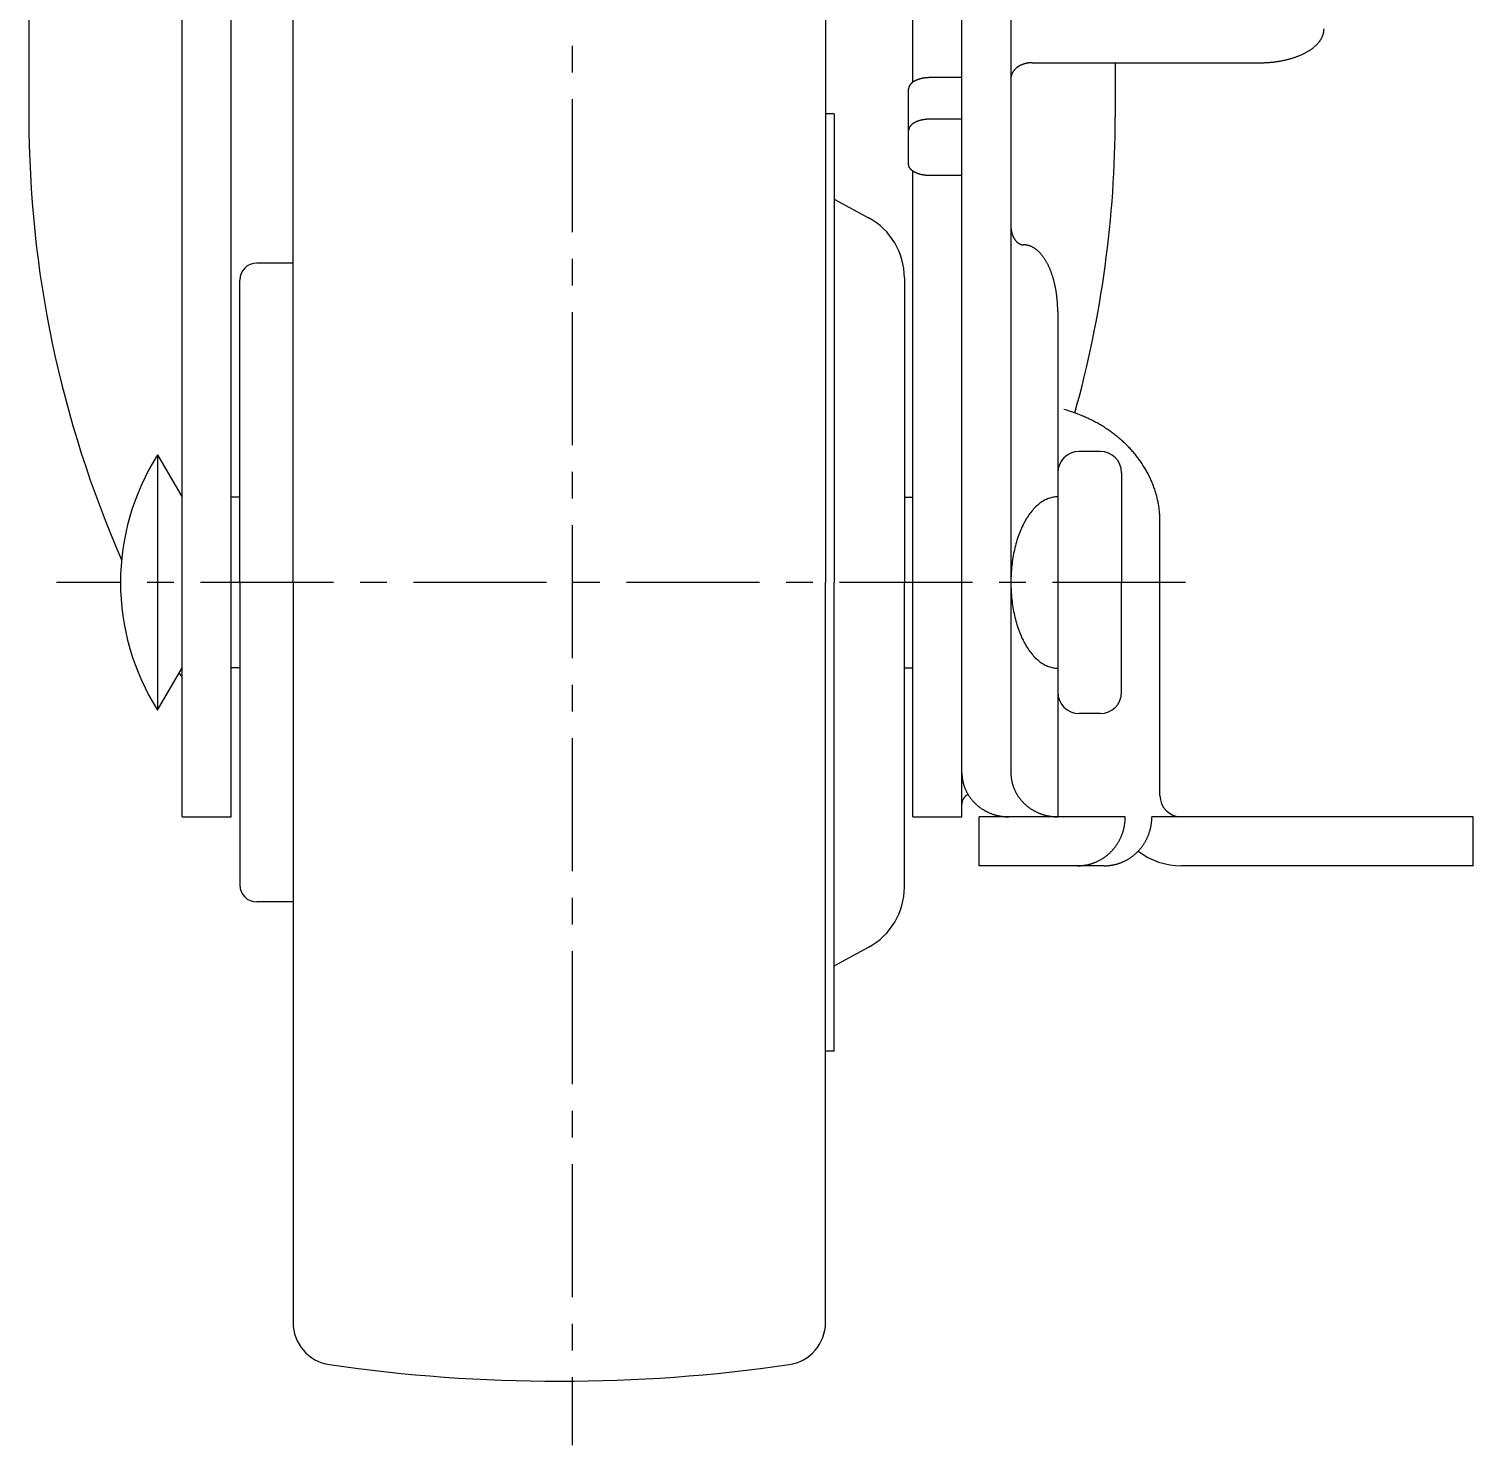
# Model space of a CAD drawing. Extents: x 1 to 224, y -18 to 261.
# Drawn here: x 30.4 to 98.2, y 37.2 to 103.7 of the extents above; entities that cross this region are included whole.
import ezdxf

# ---------------------------------------------------------------- set-up
doc = ezdxf.new("R2010")
doc.units = 0
doc.header["$LTSCALE"] = 5
doc.linetypes.add('CENTER', pattern=[2, 1.25, -0.25, 0.25, -0.25])
doc.layers.get('0').update_dxf_attribs({"linetype": 'CONTINUOUS'})
doc.layers.add('CENTER', color=1, linetype='CENTER')

msp = doc.modelspace()

# ---------------------------------------------------------------- linework, layer by layer
at = {"color": 7, "linetype": 'CONTINUOUS'}
for p, q in [((30.353216, 122.871742), (30.353216, 99.572241)), ((37.553216, 66.731742), (37.553216, 115.7406)), ((39.853216, 66.731742), (39.853216, 115.749352)), ((71.853216, 101.223267), (71.853216, 115.749352)), ((74.153216, 66.731742), (74.153216, 115.7406)), ((42.753216, 77.731742), (42.753216, 112.472658)), ((67.753216, 112.472658), (67.753216, 77.731742)), ((76.453216, 110.921615), (76.453216, 68.802588)), ((77.453216, 102.134321), (88.153216, 102.134321)), ((81.353216, 102.134321), (81.353216, 99.572241)), ((74.153216, 101.435235), (72.653216, 101.435235)), ((71.653216, 97.365047), (71.653216, 100.905316)), ((68.153216, 99.731742), (67.753216, 99.731742)), ((68.153216, 99.731742), (68.153216, 77.731742)), ((74.153216, 99.484724), (72.653216, 99.484724)), ((71.853216, 66.731742), (71.853216, 97.047096)), ((74.153216, 96.835128), (72.653216, 96.835128)), ((68.153216, 95.731742), (69.775502, 94.854361)), ((42.753216, 92.731742), (41.053216, 92.731742)), ((40.253216, 77.731742), (40.253216, 91.931742)), ((71.453216, 92.039641), (71.453216, 77.731742)), ((78.653216, 90.461742), (78.653216, 66.731742)), ((36.398516, 83.731742), (36.398516, 71.731742)), ((36.398516, 83.731742), (37.553216, 81.731742)), ((80.653216, 83.881742), (79.653216, 83.881742)), ((81.653216, 82.881742), (81.653216, 77.731742)), ((40.253216, 81.731742), (39.853216, 81.731742)), ((71.453216, 81.731742), (71.853216, 81.731742)), ((83.453216, 67.731742), (83.453216, 80.595383)), ((40.253216, 77.731742), (40.253216, 63.531742)), ((42.753216, 77.731742), (42.753216, 42.990826)), ((67.753216, 42.990826), (67.753216, 77.731742)), ((68.153216, 55.731742), (68.153216, 77.731742)), ((71.453216, 63.423843), (71.453216, 77.731742)), ((81.653216, 72.581742), (81.653216, 77.731742)), ((36.398516, 71.731742), (37.553216, 73.731742)), ((40.253216, 73.731742), (39.853216, 73.731742)), ((71.453216, 73.731742), (71.853216, 73.731742)), ((80.653216, 71.581742), (79.653216, 71.581742)), ((37.553216, 66.731742), (39.853216, 66.731742)), ((71.853216, 66.731742), (74.153216, 66.731742)), ((81.823216, 66.731742), (74.963216, 66.731742)), ((74.963216, 64.431742), (74.963216, 66.731742)), ((98.153216, 66.731742), (83.073216, 66.731742)), ((98.153216, 64.431742), (98.153216, 66.731742)), ((80.833216, 64.431742), (74.963216, 64.431742)), ((98.153216, 64.431742), (84.453216, 64.431742)), ((42.753216, 62.731742), (41.053216, 62.731742)), ((68.153216, 59.731742), (69.775502, 60.609123)), ((68.153216, 55.731742), (67.753216, 55.731742))]:
    msp.add_line(p, q, dxfattribs=at)
for points in [[(88.1532, 102.134, 0), (88.19, 102.134, 0), (88.2268, 102.135, 0), (88.2636, 102.135, 0), (88.3004, 102.136, 0), (88.3372, 102.137, 0), (88.3739, 102.139, 0), (88.4106, 102.14, 0), (88.4473, 102.142, 0), (88.4839, 102.144, 0), (88.5204, 102.146, 0), (88.557, 102.149, 0), (88.5934, 102.152, 0), (88.6298, 102.155, 0), (88.6661, 102.158, 0), (88.7023, 102.161, 0), (88.7385, 102.165, 0), (88.7746, 102.169, 0), (88.8105, 102.173, 0), (88.8464, 102.177, 0), (88.8822, 102.182, 0), (88.9178, 102.187, 0), (88.9534, 102.192, 0), (88.9888, 102.197, 0), (89.0241, 102.203, 0), (89.0592, 102.209, 0), (89.0943, 102.215, 0), (89.1291, 102.221, 0), (89.1639, 102.227, 0), (89.1985, 102.234, 0), (89.2329, 102.241, 0), (89.2672, 102.248, 0), (89.3013, 102.255, 0), (89.3352, 102.263, 0), (89.3689, 102.271, 0), (89.4025, 102.279, 0), (89.4359, 102.287, 0), (89.4691, 102.295, 0), (89.502, 102.304, 0), (89.5348, 102.313, 0), (89.5674, 102.322, 0), (89.5998, 102.331, 0), (89.6319, 102.341, 0), (89.6638, 102.351, 0), (89.6955, 102.36, 0), (89.727, 102.371, 0), (89.7582, 102.381, 0), (89.7892, 102.392, 0), (89.8199, 102.402, 0), (89.8504, 102.413, 0), (89.8806, 102.424, 0), (89.9106, 102.436, 0), (89.9403, 102.447, 0), (89.9697, 102.459, 0), (89.9989, 102.471, 0), (90.0278, 102.483, 0), (90.0564, 102.495, 0), (90.0847, 102.508, 0), (90.1127, 102.52, 0), (90.1405, 102.533, 0), (90.1679, 102.546, 0), (90.195, 102.559, 0), (90.2218, 102.573, 0), (90.2483, 102.586, 0), (90.2745, 102.6, 0), (90.3004, 102.614, 0), (90.326, 102.628, 0), (90.3512, 102.642, 0), (90.3761, 102.656, 0), (90.4006, 102.671, 0), (90.4248, 102.686, 0), (90.4487, 102.701, 0), (90.4722, 102.716, 0), (90.4954, 102.731, 0), (90.5183, 102.746, 0), (90.5407, 102.761, 0), (90.5628, 102.777, 0), (90.5846, 102.793, 0), (90.606, 102.809, 0), (90.627, 102.825, 0), (90.6476, 102.841, 0), (90.6679, 102.857, 0), (90.6878, 102.874, 0), (90.7073, 102.89, 0), (90.7264, 102.907, 0), (90.7451, 102.924, 0), (90.7635, 102.94, 0), (90.7814, 102.958, 0), (90.799, 102.975, 0), (90.8161, 102.992, 0), (90.8329, 103.009, 0), (90.8492, 103.027, 0), (90.8652, 103.044, 0), (90.8807, 103.062, 0), (90.8958, 103.08, 0), (90.9106, 103.098, 0), (90.9249, 103.116, 0), (90.9387, 103.134, 0), (90.9522, 103.152, 0), (90.9652, 103.17, 0), (90.9778, 103.189, 0), (90.99, 103.207, 0), (91.0018, 103.225, 0), (91.0131, 103.244, 0), (91.024, 103.263, 0), (91.0345, 103.281, 0), (91.0445, 103.3, 0), (91.0541, 103.319, 0), (91.0633, 103.338, 0), (91.072, 103.357, 0), (91.0803, 103.376, 0), (91.0882, 103.395, 0), (91.0956, 103.414, 0), (91.1025, 103.433, 0), (91.109, 103.452, 0), (91.1151, 103.472, 0), (91.1207, 103.491, 0), (91.1259, 103.51, 0), (91.1307, 103.529, 0), (91.1349, 103.549, 0), (91.1388, 103.568, 0), (91.1422, 103.588, 0), (91.1451, 103.607, 0), (91.1476, 103.627, 0), (91.1496, 103.646, 0), (91.1512, 103.666, 0), (91.1523, 103.685, 0), (91.153, 103.705, 0), (91.1532, 103.724, 0)], [(77.4532, 102.134, 0), (77.4409, 102.134, 0), (77.4287, 102.134, 0), (77.4164, 102.134, 0), (77.4041, 102.133, 0), (77.3919, 102.133, 0), (77.3797, 102.132, 0), (77.3674, 102.132, 0), (77.3552, 102.131, 0), (77.343, 102.13, 0), (77.3308, 102.129, 0), (77.3186, 102.127, 0), (77.3065, 102.126, 0), (77.2944, 102.125, 0), (77.2823, 102.123, 0), (77.2702, 102.122, 0), (77.2581, 102.12, 0), (77.2461, 102.118, 0), (77.2341, 102.116, 0), (77.2222, 102.114, 0), (77.2102, 102.112, 0), (77.1984, 102.11, 0), (77.1865, 102.107, 0), (77.1747, 102.105, 0), (77.1629, 102.102, 0), (77.1512, 102.099, 0), (77.1395, 102.096, 0), (77.1279, 102.093, 0), (77.1163, 102.09, 0), (77.1048, 102.087, 0), (77.0933, 102.084, 0), (77.0819, 102.081, 0), (77.0705, 102.077, 0), (77.0592, 102.074, 0), (77.048, 102.07, 0), (77.0368, 102.066, 0), (77.0257, 102.062, 0), (77.0146, 102.058, 0), (77.0036, 102.054, 0), (76.9927, 102.05, 0), (76.9818, 102.046, 0), (76.971, 102.041, 0), (76.9603, 102.037, 0), (76.9497, 102.032, 0), (76.9391, 102.027, 0), (76.9286, 102.023, 0), (76.9182, 102.018, 0), (76.9079, 102.013, 0), (76.8976, 102.008, 0), (76.8875, 102.003, 0), (76.8774, 101.997, 0), (76.8674, 101.992, 0), (76.8575, 101.986, 0), (76.8477, 101.981, 0), (76.838, 101.975, 0), (76.8284, 101.97, 0), (76.8188, 101.964, 0), (76.8094, 101.958, 0), (76.8, 101.952, 0), (76.7908, 101.946, 0), (76.7817, 101.94, 0), (76.7726, 101.933, 0), (76.7637, 101.927, 0), (76.7548, 101.921, 0), (76.7461, 101.914, 0), (76.7375, 101.908, 0), (76.729, 101.901, 0), (76.7206, 101.894, 0), (76.7123, 101.888, 0), (76.7041, 101.881, 0), (76.696, 101.874, 0), (76.688, 101.867, 0), (76.6802, 101.86, 0), (76.6725, 101.852, 0), (76.6649, 101.845, 0), (76.6574, 101.838, 0), (76.65, 101.831, 0), (76.6428, 101.823, 0), (76.6356, 101.816, 0), (76.6286, 101.808, 0), (76.6217, 101.8, 0), (76.615, 101.793, 0), (76.6084, 101.785, 0), (76.6019, 101.777, 0), (76.5955, 101.769, 0), (76.5892, 101.761, 0), (76.5831, 101.753, 0), (76.5771, 101.745, 0), (76.5713, 101.737, 0), (76.5656, 101.729, 0), (76.56, 101.721, 0), (76.5545, 101.713, 0), (76.5492, 101.704, 0), (76.544, 101.696, 0), (76.539, 101.688, 0), (76.5341, 101.679, 0), (76.5293, 101.671, 0), (76.5247, 101.662, 0), (76.5202, 101.653, 0), (76.5159, 101.645, 0), (76.5117, 101.636, 0), (76.5076, 101.627, 0), (76.5037, 101.619, 0), (76.4999, 101.61, 0), (76.4963, 101.601, 0), (76.4928, 101.592, 0), (76.4894, 101.583, 0), (76.4862, 101.575, 0), (76.4832, 101.566, 0), (76.4803, 101.557, 0), (76.4775, 101.548, 0), (76.4749, 101.539, 0), (76.4724, 101.53, 0), (76.4701, 101.521, 0), (76.4679, 101.512, 0), (76.4659, 101.502, 0), (76.464, 101.493, 0), (76.4623, 101.484, 0), (76.4607, 101.475, 0), (76.4593, 101.466, 0), (76.458, 101.457, 0), (76.4569, 101.448, 0), (76.4559, 101.438, 0), (76.4551, 101.429, 0), (76.4544, 101.42, 0), (76.4539, 101.411, 0), (76.4535, 101.402, 0), (76.4533, 101.392, 0), (76.4532, 101.383, 0)], [(72.6532, 101.435, 0), (72.6409, 101.435, 0), (72.6287, 101.435, 0), (72.6164, 101.435, 0), (72.6041, 101.435, 0), (72.5919, 101.434, 0), (72.5797, 101.434, 0), (72.5674, 101.433, 0), (72.5552, 101.433, 0), (72.543, 101.432, 0), (72.5308, 101.431, 0), (72.5186, 101.43, 0), (72.5065, 101.429, 0), (72.4944, 101.429, 0), (72.4823, 101.427, 0), (72.4702, 101.426, 0), (72.4581, 101.425, 0), (72.4461, 101.424, 0), (72.4341, 101.422, 0), (72.4222, 101.421, 0), (72.4102, 101.419, 0), (72.3984, 101.418, 0), (72.3865, 101.416, 0), (72.3747, 101.414, 0), (72.3629, 101.412, 0), (72.3512, 101.41, 0), (72.3395, 101.408, 0), (72.3279, 101.406, 0), (72.3163, 101.404, 0), (72.3048, 101.402, 0), (72.2933, 101.4, 0), (72.2819, 101.397, 0), (72.2705, 101.395, 0), (72.2592, 101.392, 0), (72.248, 101.39, 0), (72.2368, 101.387, 0), (72.2257, 101.384, 0), (72.2146, 101.382, 0), (72.2036, 101.379, 0), (72.1927, 101.376, 0), (72.1818, 101.373, 0), (72.171, 101.37, 0), (72.1603, 101.366, 0), (72.1497, 101.363, 0), (72.1391, 101.36, 0), (72.1286, 101.356, 0), (72.1182, 101.353, 0), (72.1079, 101.35, 0), (72.0976, 101.346, 0), (72.0875, 101.342, 0), (72.0774, 101.339, 0), (72.0674, 101.335, 0), (72.0575, 101.331, 0), (72.0477, 101.327, 0), (72.038, 101.323, 0), (72.0284, 101.319, 0), (72.0188, 101.315, 0), (72.0094, 101.311, 0), (72, 101.307, 0), (71.9908, 101.302, 0), (71.9817, 101.298, 0), (71.9726, 101.294, 0), (71.9637, 101.289, 0), (71.9548, 101.285, 0), (71.9461, 101.28, 0), (71.9375, 101.275, 0), (71.929, 101.271, 0), (71.9206, 101.266, 0), (71.9123, 101.261, 0), (71.9041, 101.256, 0), (71.896, 101.251, 0), (71.888, 101.246, 0), (71.8802, 101.241, 0), (71.8725, 101.236, 0), (71.8649, 101.231, 0), (71.8574, 101.226, 0), (71.85, 101.221, 0), (71.8428, 101.216, 0), (71.8356, 101.21, 0), (71.8286, 101.205, 0), (71.8217, 101.2, 0), (71.815, 101.194, 0), (71.8084, 101.189, 0), (71.8019, 101.183, 0), (71.7955, 101.178, 0), (71.7892, 101.172, 0), (71.7831, 101.167, 0), (71.7771, 101.161, 0), (71.7713, 101.155, 0), (71.7656, 101.149, 0), (71.76, 101.144, 0), (71.7545, 101.138, 0), (71.7492, 101.132, 0), (71.744, 101.126, 0), (71.739, 101.12, 0), (71.7341, 101.114, 0), (71.7293, 101.108, 0), (71.7247, 101.102, 0), (71.7202, 101.096, 0), (71.7159, 101.09, 0), (71.7117, 101.084, 0), (71.7076, 101.078, 0), (71.7037, 101.072, 0), (71.6999, 101.065, 0), (71.6963, 101.059, 0), (71.6928, 101.053, 0), (71.6894, 101.047, 0), (71.6862, 101.04, 0), (71.6832, 101.034, 0), (71.6803, 101.028, 0), (71.6775, 101.021, 0), (71.6749, 101.015, 0), (71.6724, 101.009, 0), (71.6701, 101.002, 0), (71.6679, 100.996, 0), (71.6659, 100.989, 0), (71.664, 100.983, 0), (71.6623, 100.977, 0), (71.6607, 100.97, 0), (71.6593, 100.964, 0), (71.658, 100.957, 0), (71.6569, 100.951, 0), (71.6559, 100.944, 0), (71.6551, 100.938, 0), (71.6544, 100.931, 0), (71.6539, 100.925, 0), (71.6535, 100.918, 0), (71.6533, 100.912, 0), (71.6532, 100.905, 0)], [(72.6532, 99.4847, 0), (72.6409, 99.4847, 0), (72.6287, 99.4846, 0), (72.6164, 99.4844, 0), (72.6041, 99.4841, 0), (72.5919, 99.4837, 0), (72.5797, 99.4833, 0), (72.5674, 99.4828, 0), (72.5552, 99.4822, 0), (72.543, 99.4815, 0), (72.5308, 99.4807, 0), (72.5186, 99.4799, 0), (72.5065, 99.479, 0), (72.4944, 99.478, 0), (72.4823, 99.4769, 0), (72.4702, 99.4758, 0), (72.4581, 99.4745, 0), (72.4461, 99.4732, 0), (72.4341, 99.4718, 0), (72.4222, 99.4704, 0), (72.4102, 99.4688, 0), (72.3984, 99.4672, 0), (72.3865, 99.4655, 0), (72.3747, 99.4638, 0), (72.3629, 99.4619, 0), (72.3512, 99.46, 0), (72.3395, 99.458, 0), (72.3279, 99.4559, 0), (72.3163, 99.4537, 0), (72.3048, 99.4515, 0), (72.2933, 99.4492, 0), (72.2819, 99.4468, 0), (72.2705, 99.4444, 0), (72.2592, 99.4419, 0), (72.248, 99.4393, 0), (72.2368, 99.4366, 0), (72.2257, 99.4338, 0), (72.2146, 99.431, 0), (72.2036, 99.4281, 0), (72.1927, 99.4252, 0), (72.1818, 99.4222, 0), (72.171, 99.4191, 0), (72.1603, 99.4159, 0), (72.1497, 99.4126, 0), (72.1391, 99.4093, 0), (72.1286, 99.406, 0), (72.1182, 99.4025, 0), (72.1079, 99.399, 0), (72.0976, 99.3954, 0), (72.0875, 99.3918, 0), (72.0774, 99.3881, 0), (72.0674, 99.3843, 0), (72.0575, 99.3804, 0), (72.0477, 99.3765, 0), (72.038, 99.3726, 0), (72.0284, 99.3685, 0), (72.0188, 99.3644, 0), (72.0094, 99.3603, 0), (72, 99.3561, 0), (71.9908, 99.3518, 0), (71.9817, 99.3474, 0), (71.9726, 99.3431, 0), (71.9637, 99.3386, 0), (71.9548, 99.3341, 0), (71.9461, 99.3295, 0), (71.9375, 99.3249, 0), (71.929, 99.3202, 0), (71.9206, 99.3155, 0), (71.9123, 99.3107, 0), (71.9041, 99.3058, 0), (71.896, 99.3009, 0), (71.888, 99.296, 0), (71.8802, 99.291, 0), (71.8725, 99.2859, 0), (71.8649, 99.2808, 0), (71.8574, 99.2757, 0), (71.85, 99.2705, 0), (71.8428, 99.2652, 0), (71.8356, 99.2599, 0), (71.8286, 99.2546, 0), (71.8217, 99.2492, 0), (71.815, 99.2438, 0), (71.8084, 99.2383, 0), (71.8019, 99.2328, 0), (71.7955, 99.2272, 0), (71.7892, 99.2216, 0), (71.7831, 99.216, 0), (71.7771, 99.2103, 0), (71.7713, 99.2046, 0), (71.7656, 99.1989, 0), (71.76, 99.1931, 0), (71.7545, 99.1872, 0), (71.7492, 99.1814, 0), (71.744, 99.1755, 0), (71.739, 99.1696, 0), (71.7341, 99.1636, 0), (71.7293, 99.1576, 0), (71.7247, 99.1516, 0), (71.7202, 99.1455, 0), (71.7159, 99.1394, 0), (71.7117, 99.1333, 0), (71.7076, 99.1272, 0), (71.7037, 99.121, 0), (71.6999, 99.1148, 0), (71.6963, 99.1086, 0), (71.6928, 99.1024, 0), (71.6894, 99.0961, 0), (71.6862, 99.0899, 0), (71.6832, 99.0836, 0), (71.6803, 99.0772, 0), (71.6775, 99.0709, 0), (71.6749, 99.0646, 0), (71.6724, 99.0582, 0), (71.6701, 99.0518, 0), (71.6679, 99.0454, 0), (71.6659, 99.039, 0), (71.664, 99.0326, 0), (71.6623, 99.0261, 0), (71.6607, 99.0197, 0), (71.6593, 99.0132, 0), (71.658, 99.0067, 0), (71.6569, 99.0003, 0), (71.6559, 98.9938, 0), (71.6551, 98.9873, 0), (71.6544, 98.9808, 0), (71.6539, 98.9743, 0), (71.6535, 98.9678, 0), (71.6533, 98.9613, 0), (71.6532, 98.9548, 0)], [(72.6532, 96.8351, 0), (72.6409, 96.8352, 0), (72.6287, 96.8353, 0), (72.6164, 96.8355, 0), (72.6041, 96.8358, 0), (72.5919, 96.8361, 0), (72.5797, 96.8366, 0), (72.5674, 96.8371, 0), (72.5552, 96.8377, 0), (72.543, 96.8384, 0), (72.5308, 96.8391, 0), (72.5186, 96.8399, 0), (72.5065, 96.8409, 0), (72.4944, 96.8419, 0), (72.4823, 96.8429, 0), (72.4702, 96.8441, 0), (72.4581, 96.8453, 0), (72.4461, 96.8466, 0), (72.4341, 96.848, 0), (72.4222, 96.8495, 0), (72.4102, 96.851, 0), (72.3984, 96.8526, 0), (72.3865, 96.8543, 0), (72.3747, 96.8561, 0), (72.3629, 96.8579, 0), (72.3512, 96.8599, 0), (72.3395, 96.8619, 0), (72.3279, 96.864, 0), (72.3163, 96.8661, 0), (72.3048, 96.8683, 0), (72.2933, 96.8706, 0), (72.2819, 96.873, 0), (72.2705, 96.8755, 0), (72.2592, 96.878, 0), (72.248, 96.8806, 0), (72.2368, 96.8833, 0), (72.2257, 96.886, 0), (72.2146, 96.8888, 0), (72.2036, 96.8917, 0), (72.1927, 96.8947, 0), (72.1818, 96.8977, 0), (72.171, 96.9008, 0), (72.1603, 96.904, 0), (72.1497, 96.9072, 0), (72.1391, 96.9105, 0), (72.1286, 96.9139, 0), (72.1182, 96.9173, 0), (72.1079, 96.9209, 0), (72.0976, 96.9244, 0), (72.0875, 96.9281, 0), (72.0774, 96.9318, 0), (72.0674, 96.9356, 0), (72.0575, 96.9394, 0), (72.0477, 96.9433, 0), (72.038, 96.9473, 0), (72.0284, 96.9513, 0), (72.0188, 96.9554, 0), (72.0094, 96.9596, 0), (72, 96.9638, 0), (71.9908, 96.9681, 0), (71.9817, 96.9724, 0), (71.9726, 96.9768, 0), (71.9637, 96.9813, 0), (71.9548, 96.9858, 0), (71.9461, 96.9903, 0), (71.9375, 96.995, 0), (71.929, 96.9996, 0), (71.9206, 97.0044, 0), (71.9123, 97.0092, 0), (71.9041, 97.014, 0), (71.896, 97.0189, 0), (71.888, 97.0239, 0), (71.8802, 97.0289, 0), (71.8725, 97.0339, 0), (71.8649, 97.039, 0), (71.8574, 97.0442, 0), (71.85, 97.0494, 0), (71.8428, 97.0546, 0), (71.8356, 97.0599, 0), (71.8286, 97.0653, 0), (71.8217, 97.0706, 0), (71.815, 97.0761, 0), (71.8084, 97.0815, 0), (71.8019, 97.0871, 0), (71.7955, 97.0926, 0), (71.7892, 97.0982, 0), (71.7831, 97.1039, 0), (71.7771, 97.1095, 0), (71.7713, 97.1152, 0), (71.7656, 97.121, 0), (71.76, 97.1268, 0), (71.7545, 97.1326, 0), (71.7492, 97.1385, 0), (71.744, 97.1444, 0), (71.739, 97.1503, 0), (71.7341, 97.1563, 0), (71.7293, 97.1623, 0), (71.7247, 97.1683, 0), (71.7202, 97.1743, 0), (71.7159, 97.1804, 0), (71.7117, 97.1865, 0), (71.7076, 97.1927, 0), (71.7037, 97.1988, 0), (71.6999, 97.205, 0), (71.6963, 97.2112, 0), (71.6928, 97.2175, 0), (71.6894, 97.2237, 0), (71.6862, 97.23, 0), (71.6832, 97.2363, 0), (71.6803, 97.2426, 0), (71.6775, 97.2489, 0), (71.6749, 97.2553, 0), (71.6724, 97.2617, 0), (71.6701, 97.2681, 0), (71.6679, 97.2745, 0), (71.6659, 97.2809, 0), (71.664, 97.2873, 0), (71.6623, 97.2937, 0), (71.6607, 97.3002, 0), (71.6593, 97.3066, 0), (71.658, 97.3131, 0), (71.6569, 97.3196, 0), (71.6559, 97.3261, 0), (71.6551, 97.3326, 0), (71.6544, 97.339, 0), (71.6539, 97.3455, 0), (71.6535, 97.352, 0), (71.6533, 97.3585, 0), (71.6532, 97.365, 0)], [(76.4532, 94.4784, 0), (76.4533, 94.4674, 0), (76.4534, 94.4564, 0), (76.4536, 94.4455, 0), (76.4539, 94.4345, 0), (76.4543, 94.4235, 0), (76.4548, 94.4126, 0), (76.4554, 94.4017, 0), (76.4561, 94.3907, 0), (76.4569, 94.3798, 0), (76.4577, 94.3689, 0), (76.4587, 94.358, 0), (76.4597, 94.3472, 0), (76.4608, 94.3363, 0), (76.462, 94.3255, 0), (76.4634, 94.3147, 0), (76.4647, 94.3039, 0), (76.4662, 94.2932, 0), (76.4678, 94.2825, 0), (76.4695, 94.2718, 0), (76.4712, 94.2611, 0), (76.473, 94.2505, 0), (76.475, 94.2399, 0), (76.477, 94.2293, 0), (76.4791, 94.2188, 0), (76.4812, 94.2083, 0), (76.4835, 94.1979, 0), (76.4859, 94.1875, 0), (76.4883, 94.1771, 0), (76.4908, 94.1668, 0), (76.4934, 94.1566, 0), (76.4961, 94.1464, 0), (76.4989, 94.1362, 0), (76.5017, 94.1261, 0), (76.5047, 94.116, 0), (76.5077, 94.106, 0), (76.5108, 94.0961, 0), (76.514, 94.0862, 0), (76.5173, 94.0763, 0), (76.5206, 94.0666, 0), (76.5241, 94.0569, 0), (76.5276, 94.0472, 0), (76.5312, 94.0376, 0), (76.5348, 94.0281, 0), (76.5386, 94.0187, 0), (76.5424, 94.0093, 0), (76.5463, 94, 0), (76.5503, 93.9908, 0), (76.5543, 93.9816, 0), (76.5585, 93.9725, 0), (76.5627, 93.9635, 0), (76.5669, 93.9546, 0), (76.5713, 93.9457, 0), (76.5757, 93.9369, 0), (76.5802, 93.9283, 0), (76.5848, 93.9196, 0), (76.5894, 93.9111, 0), (76.5941, 93.9027, 0), (76.5989, 93.8943, 0), (76.6037, 93.8861, 0), (76.6086, 93.8779, 0), (76.6136, 93.8698, 0), (76.6187, 93.8618, 0), (76.6238, 93.8539, 0), (76.629, 93.8461, 0), (76.6342, 93.8384, 0), (76.6395, 93.8308, 0), (76.6449, 93.8233, 0), (76.6503, 93.8158, 0), (76.6558, 93.8085, 0), (76.6613, 93.8013, 0), (76.6669, 93.7942, 0), (76.6726, 93.7872, 0), (76.6783, 93.7803, 0), (76.6841, 93.7735, 0), (76.6899, 93.7668, 0), (76.6958, 93.7602, 0), (76.7017, 93.7537, 0), (76.7077, 93.7473, 0), (76.7138, 93.7411, 0), (76.7199, 93.7349, 0), (76.726, 93.7289, 0), (76.7322, 93.7229, 0), (76.7385, 93.7171, 0), (76.7448, 93.7114, 0), (76.7511, 93.7058, 0), (76.7575, 93.7004, 0), (76.7639, 93.695, 0), (76.7704, 93.6898, 0), (76.7769, 93.6847, 0), (76.7834, 93.6797, 0), (76.79, 93.6748, 0), (76.7967, 93.6701, 0), (76.8034, 93.6654, 0), (76.8101, 93.6609, 0), (76.8168, 93.6565, 0), (76.8236, 93.6523, 0), (76.8304, 93.6481, 0), (76.8373, 93.6441, 0), (76.8442, 93.6402, 0), (76.8511, 93.6365, 0), (76.858, 93.6328, 0), (76.865, 93.6293, 0), (76.872, 93.626, 0), (76.879, 93.6227, 0), (76.8861, 93.6196, 0), (76.8932, 93.6166, 0), (76.9003, 93.6137, 0), (76.9074, 93.611, 0), (76.9146, 93.6084, 0), (76.9218, 93.6059, 0), (76.9289, 93.6036, 0), (76.9362, 93.6014, 0), (76.9434, 93.5993, 0), (76.9506, 93.5974, 0), (76.9579, 93.5956, 0), (76.9652, 93.5939, 0), (76.9725, 93.5923, 0), (76.9798, 93.5909, 0), (76.9871, 93.5897, 0), (76.9944, 93.5885, 0), (77.0017, 93.5875, 0), (77.0091, 93.5866, 0), (77.0164, 93.5859, 0), (77.0238, 93.5853, 0), (77.0311, 93.5848, 0), (77.0385, 93.5845, 0), (77.0459, 93.5843, 0), (77.0532, 93.5842, 0)], [(78.6532, 90.4617, 0), (78.6531, 90.5001, 0), (78.6527, 90.5384, 0), (78.6521, 90.5767, 0), (78.6513, 90.615, 0), (78.6502, 90.6532, 0), (78.6489, 90.6914, 0), (78.6473, 90.7296, 0), (78.6455, 90.7678, 0), (78.6435, 90.8059, 0), (78.6412, 90.844, 0), (78.6387, 90.882, 0), (78.6359, 90.9199, 0), (78.6329, 90.9578, 0), (78.6297, 90.9956, 0), (78.6262, 91.0333, 0), (78.6225, 91.0709, 0), (78.6185, 91.1084, 0), (78.6143, 91.1459, 0), (78.6099, 91.1832, 0), (78.6053, 91.2204, 0), (78.6004, 91.2576, 0), (78.5953, 91.2945, 0), (78.5899, 91.3314, 0), (78.5843, 91.3681, 0), (78.5785, 91.4047, 0), (78.5725, 91.4412, 0), (78.5662, 91.4775, 0), (78.5597, 91.5137, 0), (78.553, 91.5497, 0), (78.546, 91.5855, 0), (78.5388, 91.6212, 0), (78.5314, 91.6567, 0), (78.5238, 91.692, 0), (78.516, 91.7271, 0), (78.5079, 91.762, 0), (78.4996, 91.7968, 0), (78.4911, 91.8313, 0), (78.4824, 91.8656, 0), (78.4734, 91.8998, 0), (78.4643, 91.9337, 0), (78.4549, 91.9673, 0), (78.4454, 92.0008, 0), (78.4356, 92.034, 0), (78.4256, 92.067, 0), (78.4154, 92.0998, 0), (78.405, 92.1323, 0), (78.3944, 92.1645, 0), (78.3836, 92.1965, 0), (78.3726, 92.2282, 0), (78.3614, 92.2597, 0), (78.3499, 92.2909, 0), (78.3383, 92.3218, 0), (78.3266, 92.3524, 0), (78.3146, 92.3828, 0), (78.3024, 92.4128, 0), (78.29, 92.4426, 0), (78.2775, 92.4721, 0), (78.2647, 92.5013, 0), (78.2518, 92.5301, 0), (78.2387, 92.5587, 0), (78.2255, 92.5869, 0), (78.212, 92.6148, 0), (78.1984, 92.6424, 0), (78.1846, 92.6697, 0), (78.1706, 92.6966, 0), (78.1565, 92.7232, 0), (78.1422, 92.7494, 0), (78.1277, 92.7753, 0), (78.1131, 92.8009, 0), (78.0983, 92.8261, 0), (78.0833, 92.851, 0), (78.0682, 92.8754, 0), (78.053, 92.8996, 0), (78.0376, 92.9233, 0), (78.022, 92.9467, 0), (78.0063, 92.9697, 0), (77.9905, 92.9924, 0), (77.9745, 93.0146, 0), (77.9584, 93.0365, 0), (77.9421, 93.058, 0), (77.9257, 93.0791, 0), (77.9092, 93.0998, 0), (77.8926, 93.1201, 0), (77.8758, 93.14, 0), (77.8589, 93.1595, 0), (77.8419, 93.1786, 0), (77.8247, 93.1972, 0), (77.8075, 93.2155, 0), (77.7901, 93.2334, 0), (77.7726, 93.2508, 0), (77.755, 93.2678, 0), (77.7373, 93.2844, 0), (77.7195, 93.3006, 0), (77.7016, 93.3163, 0), (77.6836, 93.3316, 0), (77.6655, 93.3465, 0), (77.6473, 93.361, 0), (77.629, 93.375, 0), (77.6107, 93.3886, 0), (77.5922, 93.4017, 0), (77.5737, 93.4144, 0), (77.5551, 93.4266, 0), (77.5364, 93.4384, 0), (77.5177, 93.4498, 0), (77.4988, 93.4607, 0), (77.48, 93.4711, 0), (77.461, 93.4811, 0), (77.442, 93.4906, 0), (77.4229, 93.4997, 0), (77.4038, 93.5083, 0), (77.3846, 93.5165, 0), (77.3654, 93.5242, 0), (77.3461, 93.5315, 0), (77.3268, 93.5382, 0), (77.3074, 93.5446, 0), (77.288, 93.5504, 0), (77.2685, 93.5558, 0), (77.2491, 93.5607, 0), (77.2296, 93.5652, 0), (77.21, 93.5692, 0), (77.1905, 93.5727, 0), (77.1709, 93.5757, 0), (77.1513, 93.5783, 0), (77.1317, 93.5804, 0), (77.1121, 93.5821, 0), (77.0925, 93.5833, 0), (77.0729, 93.584, 0), (77.0532, 93.5842, 0)], [(83.4532, 80.5954, 0), (83.4529, 80.6496, 0), (83.452, 80.7039, 0), (83.4504, 80.7581, 0), (83.4482, 80.8123, 0), (83.4454, 80.8665, 0), (83.4419, 80.9207, 0), (83.4378, 80.9748, 0), (83.4331, 81.0289, 0), (83.4278, 81.083, 0), (83.4218, 81.137, 0), (83.4152, 81.1909, 0), (83.408, 81.2448, 0), (83.4001, 81.2987, 0), (83.3917, 81.3524, 0), (83.3826, 81.4061, 0), (83.3729, 81.4598, 0), (83.3625, 81.5133, 0), (83.3516, 81.5667, 0), (83.34, 81.6201, 0), (83.3278, 81.6734, 0), (83.315, 81.7265, 0), (83.3016, 81.7796, 0), (83.2875, 81.8325, 0), (83.2729, 81.8853, 0), (83.2576, 81.938, 0), (83.2417, 81.9905, 0), (83.2253, 82.043, 0), (83.2082, 82.0953, 0), (83.1905, 82.1474, 0), (83.1722, 82.1994, 0), (83.1533, 82.2512, 0), (83.1338, 82.3029, 0), (83.1137, 82.3544, 0), (83.093, 82.4058, 0), (83.0717, 82.4569, 0), (83.0498, 82.5079, 0), (83.0273, 82.5587, 0), (83.0043, 82.6093, 0), (82.9806, 82.6598, 0), (82.9564, 82.71, 0), (82.9316, 82.76, 0), (82.9062, 82.8098, 0), (82.8802, 82.8594, 0), (82.8537, 82.9088, 0), (82.8266, 82.958, 0), (82.7989, 83.0069, 0), (82.7706, 83.0556, 0), (82.7418, 83.1041, 0), (82.7125, 83.1523, 0), (82.6825, 83.2003, 0), (82.652, 83.248, 0), (82.621, 83.2955, 0), (82.5894, 83.3427, 0), (82.5573, 83.3896, 0), (82.5246, 83.4363, 0), (82.4914, 83.4827, 0), (82.4577, 83.5289, 0), (82.4234, 83.5747, 0), (82.3886, 83.6203, 0), (82.3532, 83.6655, 0), (82.3174, 83.7105, 0), (82.281, 83.7552, 0), (82.2441, 83.7996, 0), (82.2067, 83.8436, 0), (82.1687, 83.8874, 0), (82.1303, 83.9308, 0), (82.0914, 83.9739, 0), (82.052, 84.0167, 0), (82.012, 84.0592, 0), (81.9716, 84.1013, 0), (81.9307, 84.1431, 0), (81.8893, 84.1845, 0), (81.8475, 84.2256, 0), (81.8052, 84.2664, 0), (81.7624, 84.3068, 0), (81.7191, 84.3468, 0), (81.6753, 84.3865, 0), (81.6312, 84.4258, 0), (81.5865, 84.4648, 0), (81.5414, 84.5033, 0), (81.4959, 84.5415, 0), (81.4499, 84.5794, 0), (81.4035, 84.6168, 0), (81.3566, 84.6538, 0), (81.3094, 84.6905, 0), (81.2617, 84.7268, 0), (81.2135, 84.7626, 0), (81.165, 84.7981, 0), (81.1161, 84.8332, 0), (81.0667, 84.8678, 0), (81.017, 84.9021, 0), (80.9668, 84.9359, 0), (80.9163, 84.9693, 0), (80.8654, 85.0023, 0), (80.8141, 85.0349, 0), (80.7624, 85.067, 0), (80.7104, 85.0987, 0), (80.658, 85.13, 0), (80.6052, 85.1609, 0), (80.5521, 85.1913, 0), (80.4986, 85.2212, 0), (80.4448, 85.2507, 0), (80.3907, 85.2798, 0), (80.3362, 85.3084, 0), (80.2814, 85.3366, 0), (80.2262, 85.3643, 0), (80.1708, 85.3915, 0), (80.115, 85.4183, 0), (80.0589, 85.4447, 0), (80.0025, 85.4705, 0), (79.9459, 85.4959, 0), (79.8889, 85.5208, 0), (79.8316, 85.5453, 0), (79.7741, 85.5692, 0), (79.7163, 85.5927, 0), (79.6582, 85.6157, 0), (79.5998, 85.6383, 0), (79.5412, 85.6603, 0), (79.4824, 85.6819, 0), (79.4233, 85.7029, 0), (79.3639, 85.7235, 0), (79.3043, 85.7436, 0), (79.2445, 85.7632, 0), (79.1845, 85.7822, 0), (79.1242, 85.8008, 0), (79.0638, 85.8189, 0), (79.0031, 85.8365, 0), (78.9422, 85.8536, 0)], [(78.6532, 81.7563, 0), (78.5992, 81.7551, 0), (78.5453, 81.7515, 0), (78.4914, 81.7454, 0), (78.4376, 81.7369, 0), (78.3839, 81.7261, 0), (78.3304, 81.7128, 0), (78.2771, 81.6971, 0), (78.224, 81.679, 0), (78.1712, 81.6585, 0), (78.1187, 81.6357, 0), (78.0664, 81.6105, 0), (78.0146, 81.583, 0), (77.9631, 81.5532, 0), (77.9121, 81.5211, 0), (77.8614, 81.4866, 0), (77.8113, 81.45, 0), (77.7617, 81.411, 0), (77.7126, 81.3699, 0), (77.6641, 81.3266, 0), (77.6161, 81.2811, 0), (77.5688, 81.2335, 0), (77.5222, 81.1837, 0), (77.4762, 81.1319, 0), (77.431, 81.0781, 0), (77.3864, 81.0222, 0), (77.3427, 80.9643, 0), (77.2997, 80.9045, 0), (77.2575, 80.8428, 0), (77.2162, 80.7792, 0), (77.1758, 80.7138, 0), (77.1362, 80.6465, 0), (77.0976, 80.5775, 0), (77.0599, 80.5068, 0), (77.0231, 80.4345, 0), (76.9874, 80.3605, 0), (76.9526, 80.2849, 0), (76.9189, 80.2078, 0), (76.8862, 80.1292, 0), (76.8545, 80.0491, 0), (76.824, 79.9677, 0), (76.7945, 79.8849, 0), (76.7662, 79.8008, 0), (76.739, 79.7154, 0), (76.713, 79.6289, 0), (76.6881, 79.5412, 0), (76.6644, 79.4525, 0), (76.642, 79.3627, 0), (76.6207, 79.2719, 0), (76.6006, 79.1802, 0), (76.5818, 79.0876, 0), (76.5643, 78.9942, 0), (76.5479, 78.9, 0), (76.5329, 78.8051, 0), (76.5191, 78.7096, 0), (76.5067, 78.6135, 0), (76.4955, 78.5169, 0), (76.4856, 78.4198, 0), (76.477, 78.3223, 0), (76.4698, 78.2244, 0), (76.4638, 78.1262, 0), (76.4592, 78.0278, 0), (76.4559, 77.9292, 0), (76.4539, 77.8305, 0), (76.4532, 77.7317, 0), (76.4539, 77.633, 0), (76.4559, 77.5343, 0), (76.4592, 77.4357, 0), (76.4638, 77.3373, 0), (76.4698, 77.2391, 0), (76.477, 77.1412, 0), (76.4856, 77.0437, 0), (76.4955, 76.9466, 0), (76.5067, 76.85, 0), (76.5191, 76.7538, 0), (76.5329, 76.6583, 0), (76.5479, 76.5635, 0), (76.5643, 76.4693, 0), (76.5818, 76.3759, 0), (76.6006, 76.2833, 0), (76.6207, 76.1916, 0), (76.642, 76.1008, 0), (76.6644, 76.011, 0), (76.6881, 75.9222, 0), (76.713, 75.8346, 0), (76.739, 75.748, 0), (76.7662, 75.6627, 0), (76.7945, 75.5786, 0), (76.824, 75.4958, 0), (76.8545, 75.4144, 0), (76.8862, 75.3343, 0), (76.9189, 75.2557, 0), (76.9526, 75.1786, 0), (76.9874, 75.103, 0), (77.0231, 75.029, 0), (77.0599, 74.9566, 0), (77.0976, 74.8859, 0), (77.1362, 74.817, 0), (77.1758, 74.7497, 0), (77.2162, 74.6843, 0), (77.2575, 74.6207, 0), (77.2997, 74.559, 0), (77.3427, 74.4992, 0), (77.3864, 74.4413, 0), (77.431, 74.3854, 0), (77.4762, 74.3316, 0), (77.5222, 74.2797, 0), (77.5688, 74.23, 0), (77.6161, 74.1824, 0), (77.6641, 74.1369, 0), (77.7126, 74.0936, 0), (77.7617, 74.0524, 0), (77.8113, 74.0135, 0), (77.8614, 73.9768, 0), (77.9121, 73.9424, 0), (77.9631, 73.9103, 0), (78.0146, 73.8805, 0), (78.0664, 73.853, 0), (78.1187, 73.8278, 0), (78.1712, 73.805, 0), (78.224, 73.7845, 0), (78.2771, 73.7664, 0), (78.3304, 73.7507, 0), (78.3839, 73.7374, 0), (78.4376, 73.7265, 0), (78.4914, 73.7181, 0), (78.5453, 73.712, 0), (78.5992, 73.7084, 0), (78.6532, 73.7072, 0)], [(74.1532, 68.8026, 0), (74.1534, 68.7772, 0), (74.1539, 68.7518, 0), (74.1547, 68.7264, 0), (74.1559, 68.701, 0), (74.1574, 68.6756, 0), (74.1592, 68.6502, 0), (74.1613, 68.6249, 0), (74.1638, 68.5996, 0), (74.1666, 68.5743, 0), (74.1698, 68.5491, 0), (74.1732, 68.5239, 0), (74.177, 68.4987, 0), (74.1812, 68.4736, 0), (74.1856, 68.4486, 0), (74.1904, 68.4235, 0), (74.1955, 68.3986, 0), (74.2009, 68.3737, 0), (74.2067, 68.3489, 0), (74.2127, 68.3241, 0), (74.2191, 68.2994, 0), (74.2259, 68.2748, 0), (74.2329, 68.2503, 0), (74.2403, 68.2258, 0), (74.2479, 68.2015, 0), (74.2559, 68.1772, 0), (74.2643, 68.153, 0), (74.2729, 68.1289, 0), (74.2818, 68.1049, 0), (74.2911, 68.0811, 0), (74.3006, 68.0573, 0), (74.3105, 68.0336, 0), (74.3207, 68.0101, 0), (74.3312, 67.9867, 0), (74.342, 67.9634, 0), (74.353, 67.9402, 0), (74.3644, 67.9172, 0), (74.3761, 67.8943, 0), (74.3881, 67.8715, 0), (74.4004, 67.8489, 0), (74.413, 67.8264, 0), (74.4259, 67.8041, 0), (74.439, 67.7819, 0), (74.4525, 67.7598, 0), (74.4662, 67.738, 0), (74.4802, 67.7162, 0), (74.4945, 67.6947, 0), (74.5091, 67.6733, 0), (74.524, 67.6521, 0), (74.5391, 67.631, 0), (74.5545, 67.6102, 0), (74.5702, 67.5895, 0), (74.5862, 67.569, 0), (74.6024, 67.5487, 0), (74.6189, 67.5285, 0), (74.6356, 67.5086, 0), (74.6526, 67.4889, 0), (74.6698, 67.4693, 0), (74.6874, 67.45, 0), (74.7051, 67.4308, 0), (74.7231, 67.4119, 0), (74.7414, 67.3932, 0), (74.7599, 67.3747, 0), (74.7786, 67.3564, 0), (74.7976, 67.3383, 0), (74.8168, 67.3204, 0), (74.8362, 67.3028, 0), (74.8559, 67.2854, 0), (74.8758, 67.2682, 0), (74.8959, 67.2512, 0), (74.9162, 67.2345, 0), (74.9368, 67.218, 0), (74.9576, 67.2018, 0), (74.9785, 67.1858, 0), (74.9997, 67.17, 0), (75.0211, 67.1545, 0), (75.0427, 67.1393, 0), (75.0645, 67.1243, 0), (75.0864, 67.1095, 0), (75.1086, 67.095, 0), (75.131, 67.0807, 0), (75.1535, 67.0668, 0), (75.1762, 67.053, 0), (75.1991, 67.0396, 0), (75.2222, 67.0264, 0), (75.2454, 67.0134, 0), (75.2688, 67.0008, 0), (75.2924, 66.9884, 0), (75.3161, 66.9763, 0), (75.34, 66.9644, 0), (75.3641, 66.9529, 0), (75.3883, 66.9416, 0), (75.4126, 66.9306, 0), (75.4371, 66.9198, 0), (75.4617, 66.9094, 0), (75.4864, 66.8992, 0), (75.5113, 66.8894, 0), (75.5363, 66.8798, 0), (75.5614, 66.8705, 0), (75.5867, 66.8615, 0), (75.6121, 66.8528, 0), (75.6375, 66.8444, 0), (75.6631, 66.8363, 0), (75.6888, 66.8284, 0), (75.7146, 66.8209, 0), (75.7405, 66.8137, 0), (75.7664, 66.8068, 0), (75.7925, 66.8001, 0), (75.8187, 66.7938, 0), (75.8449, 66.7878, 0), (75.8712, 66.7821, 0), (75.8976, 66.7766, 0), (75.924, 66.7715, 0), (75.9505, 66.7667, 0), (75.9771, 66.7622, 0), (76.0037, 66.758, 0), (76.0304, 66.7542, 0), (76.0571, 66.7506, 0), (76.0839, 66.7473, 0), (76.1107, 66.7444, 0), (76.1376, 66.7417, 0), (76.1645, 66.7394, 0), (76.1914, 66.7374, 0), (76.2183, 66.7356, 0), (76.2453, 66.7342, 0), (76.2722, 66.7331, 0), (76.2992, 66.7324, 0), (76.3262, 66.7319, 0), (76.3532, 66.7317, 0)], [(76.4532, 68.8026, 0), (76.4534, 68.7772, 0), (76.4539, 68.7518, 0), (76.4547, 68.7264, 0), (76.4559, 68.701, 0), (76.4574, 68.6756, 0), (76.4592, 68.6502, 0), (76.4613, 68.6249, 0), (76.4638, 68.5996, 0), (76.4666, 68.5743, 0), (76.4698, 68.5491, 0), (76.4732, 68.5239, 0), (76.477, 68.4987, 0), (76.4812, 68.4736, 0), (76.4856, 68.4486, 0), (76.4904, 68.4235, 0), (76.4955, 68.3986, 0), (76.5009, 68.3737, 0), (76.5067, 68.3489, 0), (76.5127, 68.3241, 0), (76.5191, 68.2994, 0), (76.5259, 68.2748, 0), (76.5329, 68.2503, 0), (76.5403, 68.2258, 0), (76.5479, 68.2015, 0), (76.5559, 68.1772, 0), (76.5643, 68.153, 0), (76.5729, 68.1289, 0), (76.5818, 68.1049, 0), (76.5911, 68.0811, 0), (76.6006, 68.0573, 0), (76.6105, 68.0336, 0), (76.6207, 68.0101, 0), (76.6312, 67.9867, 0), (76.642, 67.9634, 0), (76.653, 67.9402, 0), (76.6644, 67.9172, 0), (76.6761, 67.8943, 0), (76.6881, 67.8715, 0), (76.7004, 67.8489, 0), (76.713, 67.8264, 0), (76.7259, 67.8041, 0), (76.739, 67.7819, 0), (76.7525, 67.7598, 0), (76.7662, 67.738, 0), (76.7802, 67.7162, 0), (76.7945, 67.6947, 0), (76.8091, 67.6733, 0), (76.824, 67.6521, 0), (76.8391, 67.631, 0), (76.8545, 67.6102, 0), (76.8702, 67.5895, 0), (76.8862, 67.569, 0), (76.9024, 67.5487, 0), (76.9189, 67.5285, 0), (76.9356, 67.5086, 0), (76.9526, 67.4889, 0), (76.9698, 67.4693, 0), (76.9874, 67.45, 0), (77.0051, 67.4308, 0), (77.0231, 67.4119, 0), (77.0414, 67.3932, 0), (77.0599, 67.3747, 0), (77.0786, 67.3564, 0), (77.0976, 67.3383, 0), (77.1168, 67.3204, 0), (77.1362, 67.3028, 0), (77.1559, 67.2854, 0), (77.1758, 67.2682, 0), (77.1959, 67.2512, 0), (77.2162, 67.2345, 0), (77.2368, 67.218, 0), (77.2576, 67.2018, 0), (77.2785, 67.1858, 0), (77.2997, 67.17, 0), (77.3211, 67.1545, 0), (77.3427, 67.1393, 0), (77.3645, 67.1243, 0), (77.3864, 67.1095, 0), (77.4086, 67.095, 0), (77.431, 67.0807, 0), (77.4535, 67.0668, 0), (77.4762, 67.053, 0), (77.4991, 67.0396, 0), (77.5222, 67.0264, 0), (77.5454, 67.0134, 0), (77.5688, 67.0008, 0), (77.5924, 66.9884, 0), (77.6161, 66.9763, 0), (77.64, 66.9644, 0), (77.6641, 66.9529, 0), (77.6883, 66.9416, 0), (77.7126, 66.9306, 0), (77.7371, 66.9198, 0), (77.7617, 66.9094, 0), (77.7864, 66.8992, 0), (77.8113, 66.8894, 0), (77.8363, 66.8798, 0), (77.8614, 66.8705, 0), (77.8867, 66.8615, 0), (77.9121, 66.8528, 0), (77.9375, 66.8444, 0), (77.9631, 66.8363, 0), (77.9888, 66.8284, 0), (78.0146, 66.8209, 0), (78.0405, 66.8137, 0), (78.0664, 66.8068, 0), (78.0925, 66.8001, 0), (78.1187, 66.7938, 0), (78.1449, 66.7878, 0), (78.1712, 66.7821, 0), (78.1976, 66.7766, 0), (78.224, 66.7715, 0), (78.2505, 66.7667, 0), (78.2771, 66.7622, 0), (78.3037, 66.758, 0), (78.3304, 66.7542, 0), (78.3571, 66.7506, 0), (78.3839, 66.7473, 0), (78.4107, 66.7444, 0), (78.4376, 66.7417, 0), (78.4645, 66.7394, 0), (78.4914, 66.7374, 0), (78.5183, 66.7356, 0), (78.5453, 66.7342, 0), (78.5722, 66.7331, 0), (78.5992, 66.7324, 0), (78.6262, 66.7319, 0), (78.6532, 66.7317, 0)], [(79.5832, 64.4317, 0), (79.6107, 64.4319, 0), (79.6382, 64.4324, 0), (79.6657, 64.4333, 0), (79.6931, 64.4345, 0), (79.7206, 64.4361, 0), (79.748, 64.438, 0), (79.7754, 64.4402, 0), (79.8028, 64.4428, 0), (79.8301, 64.4458, 0), (79.8574, 64.449, 0), (79.8847, 64.4527, 0), (79.9119, 64.4566, 0), (79.9391, 64.4609, 0), (79.9662, 64.4656, 0), (79.9932, 64.4706, 0), (80.0202, 64.4759, 0), (80.0471, 64.4816, 0), (80.074, 64.4876, 0), (80.1008, 64.494, 0), (80.1275, 64.5007, 0), (80.1541, 64.5077, 0), (80.1807, 64.5151, 0), (80.2071, 64.5228, 0), (80.2335, 64.5308, 0), (80.2597, 64.5391, 0), (80.2859, 64.5478, 0), (80.3119, 64.5568, 0), (80.3378, 64.5662, 0), (80.3637, 64.5759, 0), (80.3894, 64.5859, 0), (80.415, 64.5962, 0), (80.4404, 64.6068, 0), (80.4658, 64.6178, 0), (80.491, 64.6291, 0), (80.516, 64.6407, 0), (80.5409, 64.6526, 0), (80.5657, 64.6648, 0), (80.5903, 64.6773, 0), (80.6148, 64.6902, 0), (80.6391, 64.7033, 0), (80.6633, 64.7168, 0), (80.6873, 64.7305, 0), (80.7111, 64.7446, 0), (80.7348, 64.759, 0), (80.7583, 64.7736, 0), (80.7816, 64.7886, 0), (80.8047, 64.8038, 0), (80.8277, 64.8194, 0), (80.8505, 64.8352, 0), (80.873, 64.8513, 0), (80.8954, 64.8677, 0), (80.9176, 64.8844, 0), (80.9396, 64.9013, 0), (80.9613, 64.9185, 0), (80.9829, 64.936, 0), (81.0043, 64.9538, 0), (81.0254, 64.9719, 0), (81.0463, 64.9902, 0), (81.067, 65.0087, 0), (81.0875, 65.0276, 0), (81.1078, 65.0466, 0), (81.1278, 65.066, 0), (81.1476, 65.0856, 0), (81.1671, 65.1054, 0), (81.1865, 65.1255, 0), (81.2055, 65.1458, 0), (81.2244, 65.1664, 0), (81.2429, 65.1872, 0), (81.2613, 65.2082, 0), (81.2794, 65.2294, 0), (81.2972, 65.2509, 0), (81.3148, 65.2726, 0), (81.3321, 65.2946, 0), (81.3491, 65.3167, 0), (81.3659, 65.3391, 0), (81.3824, 65.3616, 0), (81.3986, 65.3844, 0), (81.4146, 65.4074, 0), (81.4303, 65.4306, 0), (81.4457, 65.4539, 0), (81.4608, 65.4775, 0), (81.4757, 65.5012, 0), (81.4903, 65.5252, 0), (81.5045, 65.5493, 0), (81.5185, 65.5736, 0), (81.5322, 65.5981, 0), (81.5456, 65.6227, 0), (81.5587, 65.6475, 0), (81.5715, 65.6725, 0), (81.584, 65.6976, 0), (81.5962, 65.7229, 0), (81.6082, 65.7484, 0), (81.6198, 65.774, 0), (81.631, 65.7997, 0), (81.642, 65.8256, 0), (81.6527, 65.8516, 0), (81.6631, 65.8777, 0), (81.6731, 65.904, 0), (81.6829, 65.9304, 0), (81.6923, 65.9569, 0), (81.7014, 65.9835, 0), (81.7102, 66.0103, 0), (81.7186, 66.0371, 0), (81.7268, 66.0641, 0), (81.7346, 66.0911, 0), (81.7421, 66.1183, 0), (81.7492, 66.1456, 0), (81.7561, 66.1729, 0), (81.7626, 66.2003, 0), (81.7688, 66.2278, 0), (81.7746, 66.2554, 0), (81.7802, 66.283, 0), (81.7854, 66.3108, 0), (81.7902, 66.3385, 0), (81.7948, 66.3664, 0), (81.799, 66.3943, 0), (81.8028, 66.4222, 0), (81.8064, 66.4502, 0), (81.8096, 66.4782, 0), (81.8124, 66.5063, 0), (81.815, 66.5344, 0), (81.8171, 66.5625, 0), (81.819, 66.5907, 0), (81.8205, 66.6189, 0), (81.8217, 66.6471, 0), (81.8225, 66.6753, 0), (81.823, 66.7035, 0), (81.8232, 66.7317, 0)], [(80.8332, 64.4317, 0), (80.8607, 64.4319, 0), (80.8882, 64.4324, 0), (80.9157, 64.4333, 0), (80.9431, 64.4345, 0), (80.9706, 64.4361, 0), (80.998, 64.438, 0), (81.0254, 64.4402, 0), (81.0528, 64.4428, 0), (81.0801, 64.4458, 0), (81.1074, 64.449, 0), (81.1347, 64.4527, 0), (81.1619, 64.4566, 0), (81.1891, 64.4609, 0), (81.2162, 64.4656, 0), (81.2432, 64.4706, 0), (81.2702, 64.4759, 0), (81.2971, 64.4816, 0), (81.324, 64.4876, 0), (81.3508, 64.494, 0), (81.3775, 64.5007, 0), (81.4041, 64.5077, 0), (81.4307, 64.5151, 0), (81.4571, 64.5228, 0), (81.4835, 64.5308, 0), (81.5097, 64.5391, 0), (81.5359, 64.5478, 0), (81.5619, 64.5568, 0), (81.5878, 64.5662, 0), (81.6137, 64.5759, 0), (81.6394, 64.5859, 0), (81.665, 64.5962, 0), (81.6904, 64.6068, 0), (81.7158, 64.6178, 0), (81.741, 64.6291, 0), (81.766, 64.6407, 0), (81.7909, 64.6526, 0), (81.8157, 64.6648, 0), (81.8403, 64.6773, 0), (81.8648, 64.6902, 0), (81.8891, 64.7033, 0), (81.9133, 64.7168, 0), (81.9373, 64.7305, 0), (81.9611, 64.7446, 0), (81.9848, 64.759, 0), (82.0083, 64.7736, 0), (82.0316, 64.7886, 0), (82.0547, 64.8038, 0), (82.0777, 64.8194, 0), (82.1005, 64.8352, 0), (82.123, 64.8513, 0), (82.1454, 64.8677, 0), (82.1676, 64.8844, 0), (82.1896, 64.9013, 0), (82.2113, 64.9185, 0), (82.2329, 64.936, 0), (82.2543, 64.9538, 0), (82.2754, 64.9719, 0), (82.2963, 64.9902, 0), (82.317, 65.0087, 0), (82.3375, 65.0276, 0), (82.3578, 65.0466, 0), (82.3778, 65.066, 0), (82.3976, 65.0856, 0), (82.4171, 65.1054, 0), (82.4365, 65.1255, 0), (82.4555, 65.1458, 0), (82.4744, 65.1664, 0), (82.4929, 65.1872, 0), (82.5113, 65.2082, 0), (82.5294, 65.2294, 0), (82.5472, 65.2509, 0), (82.5648, 65.2726, 0), (82.5821, 65.2946, 0), (82.5991, 65.3167, 0), (82.6159, 65.3391, 0), (82.6324, 65.3616, 0), (82.6486, 65.3844, 0), (82.6646, 65.4074, 0), (82.6803, 65.4306, 0), (82.6957, 65.4539, 0), (82.7108, 65.4775, 0), (82.7257, 65.5012, 0), (82.7403, 65.5252, 0), (82.7545, 65.5493, 0), (82.7685, 65.5736, 0), (82.7822, 65.5981, 0), (82.7956, 65.6227, 0), (82.8087, 65.6475, 0), (82.8215, 65.6725, 0), (82.834, 65.6976, 0), (82.8462, 65.7229, 0), (82.8582, 65.7484, 0), (82.8698, 65.774, 0), (82.881, 65.7997, 0), (82.892, 65.8256, 0), (82.9027, 65.8516, 0), (82.9131, 65.8777, 0), (82.9231, 65.904, 0), (82.9329, 65.9304, 0), (82.9423, 65.9569, 0), (82.9514, 65.9835, 0), (82.9602, 66.0103, 0), (82.9686, 66.0371, 0), (82.9768, 66.0641, 0), (82.9846, 66.0911, 0), (82.9921, 66.1183, 0), (82.9992, 66.1456, 0), (83.0061, 66.1729, 0), (83.0126, 66.2003, 0), (83.0188, 66.2278, 0), (83.0246, 66.2554, 0), (83.0302, 66.283, 0), (83.0354, 66.3108, 0), (83.0402, 66.3385, 0), (83.0448, 66.3664, 0), (83.049, 66.3943, 0), (83.0528, 66.4222, 0), (83.0564, 66.4502, 0), (83.0596, 66.4782, 0), (83.0624, 66.5063, 0), (83.065, 66.5344, 0), (83.0671, 66.5625, 0), (83.069, 66.5907, 0), (83.0705, 66.6189, 0), (83.0717, 66.6471, 0), (83.0725, 66.6753, 0), (83.073, 66.7035, 0), (83.0732, 66.7317, 0)]]:
    msp.add_polyline3d(points, dxfattribs=at)
for centre, radius, start, end in [((82.097922, 99.572241), 51.744706, 180, 203.665112), ((29.60851, 99.572241), 51.744706, 344.439153, 0), ((68.253216, 92.039641), 3.2, 0, 61.594139), ((41.053216, 91.931742), 0.8, 90, 180), ((45.839282, 77.731742), 11.186066, 147.562343, 212.437657), ((79.653216, 82.881742), 1, 90, 180), ((80.653216, 82.881742), 1, 0, 90), ((82.097922, 99.572241), 51.744706, 210.275478, 210.587245), ((79.653216, 72.581742), 1, 180, 270), ((80.653216, 72.581742), 1, 270, 0), ((74.653216, 67.32231), 0.5, 114.90243, 180), ((84.453216, 67.731742), 1, 180, 270), ((84.453216, 67.731742), 3.3, 232.258692, 270), ((41.053216, 63.531742), 0.8, 180, 270), ((68.253216, 63.423843), 3.2, 298.405861, 0), ((44.753216, 42.990826), 2, 180, 261.730142), ((65.753216, 42.990826), 2, 278.269858, 0), ((55.253216, 115.231742), 75, 261.730142, 278.269858)]:
    msp.add_arc(centre, radius, start, end, dxfattribs=at)
at = {"layer": 'CENTER', "color": 1, "linetype": 'CENTER'}
for p, q in [((55.853216, 180.427992), (55.853216, 37.231742)), ((84.653216, 77.731742), (31.653216, 77.731742))]:
    msp.add_line(p, q, dxfattribs=at)

doc.saveas('drawing.dxf')
